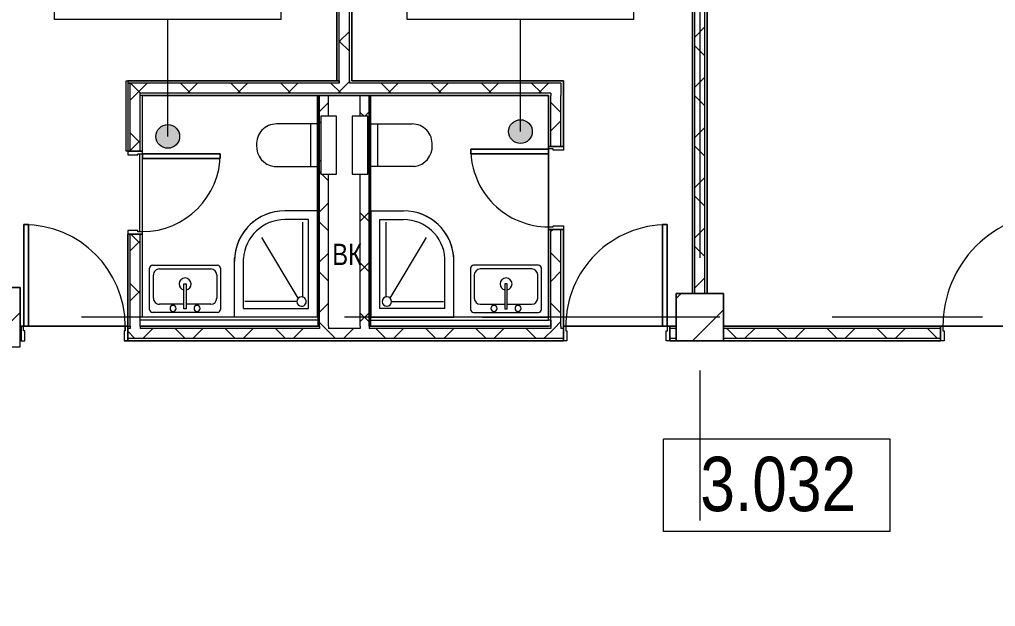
# Model space of a CAD drawing. Header units: millimetres. Extents: x 92932 to 275892, y -43515 to 30371.
# Drawn here: x 192422 to 200677, y 17071 to 22034 of the extents above; entities that cross this region are included whole.
import ezdxf

# ---------------------------------------------------------------- set-up
doc = ezdxf.new("R2010")
doc.units = ezdxf.units.MM
doc.linetypes.add('Осевые', pattern=[6350, 1270, -952.5, 3175, -952.5])
for name, color, linetype, lineweight in [('Двери', 7, 'Continuous', 9), ('Каркас_Импост', 7, 'Continuous', 9), ('Марки помещений', 7, 'Continuous', 9), ('Обобщенные модели', 7, 'Continuous', 9), ('Обобщенные модели-3', 7, 'Continuous', 18), ('Общие ребра', 7, 'Continuous', 9), ('Оси-1', 7, 'Осевые', 9), ('Панель', 7, 'Continuous', 9), ('Перекрытия', 7, 'Continuous', 9), ('Сантехнические приборы', 7, 'Continuous', 9), ('Стены-1', 7, 'Continuous', 18), ('Типовые аннотации', 7, 'Continuous', 9), ('Штриховка разреза-1', 7, 'Continuous', 9)]:
    doc.layers.add(name, color=color, linetype=linetype, lineweight=lineweight)
doc.styles.add('Arial', font='Arial.ttf', dxfattribs={"width": 0.8, "height": 180})
doc.styles.add('Arial Narrow_1', font='Arial Narrow.ttf', dxfattribs={"height": 460})
pattern_1 = [(45, (120245.78, 0), (-212.132, 212.132), []), (135, (120245.78, 0), (-212.132, -212.132), [])]
pattern_2 = [(45, (0, 0), (-493.914, 493.914), []), (45, (493.9, 0), (-493.914, 493.914), [873.125, -174.625, 6.706, -167.919])]

# ---------------------------------------------------------------- blocks, each defined once
blk = doc.blocks.new('Дверь - Однопольная - ДВ11__21х10-6240696-План 3-го этажа на отм_ _4_200')
at = {"layer": 'Двери'}
for p, q in [((-479, -62.5), (-439, -62.5)), ((-479, -1020.5), (-479, -62.5)), ((-439, -62.5), (-439, -1020.5)), ((-439, -1020.5), (-479, -1020.5))]:
    blk.add_line(p, q, dxfattribs=at)
blk.add_arc((-479, -62.5), 958, 270, 0, dxfattribs=at)
at = {"layer": 'Каркас_Импост'}
for p, q in [((-500, 62.5), (-470, 62.5)), ((-500, -62.5), (-500, 62.5)), ((-470, 62.5), (-470, -22.5)), ((470, 62.5), (500, 62.5)), ((470, -22.5), (470, 62.5)), ((500, 62.5), (500, -62.5)), ((-480, -62.5), (-500, -62.5)), ((-480, -22.5), (-480, -62.5)), ((-470, -22.5), (-480, -22.5)), ((480, -22.5), (470, -22.5)), ((480, -62.5), (480, -22.5)), ((500, -62.5), (480, -62.5))]:
    blk.add_line(p, q, dxfattribs=at)
at = {"layer": 'Панель'}
for p, q in [((-439, -62.5), (-479, -62.5)), ((-479, -62.5), (-479, -1020.5)), ((-439, -1020.5), (-439, -62.5)), ((-479, -1020.5), (-439, -1020.5))]:
    blk.add_line(p, q, dxfattribs=at)
blk = doc.blocks.new('Дверь - Однопольная - ДВ17__21х9-7256455-План 3-го этажа на отм_ _4_200')
at = {"layer": 'Двери'}
for p, q in [((-429, -62.5), (-389, -62.5)), ((-429, -920.5), (-429, -62.5)), ((-389, -62.5), (-389, -920.5)), ((-389, -920.5), (-429, -920.5))]:
    blk.add_line(p, q, dxfattribs=at)
blk.add_arc((-429, -62.5), 858, 270, 0, dxfattribs=at)
at = {"layer": 'Каркас_Импост'}
for p, q in [((-450, 62.5), (-420, 62.5)), ((-450, -62.5), (-450, 62.5)), ((-420, 62.5), (-420, -22.5)), ((420, 62.5), (450, 62.5)), ((420, -22.5), (420, 62.5)), ((450, 62.5), (450, -62.5)), ((-430, -62.5), (-450, -62.5)), ((-430, -22.5), (-430, -62.5)), ((-420, -22.5), (-430, -22.5)), ((430, -22.5), (420, -22.5)), ((430, -62.5), (430, -22.5)), ((450, -62.5), (430, -62.5))]:
    blk.add_line(p, q, dxfattribs=at)
at = {"layer": 'Панель'}
for p, q in [((-389, -62.5), (-429, -62.5)), ((-429, -62.5), (-429, -920.5)), ((-389, -920.5), (-389, -62.5)), ((-429, -920.5), (-389, -920.5))]:
    blk.add_line(p, q, dxfattribs=at)
blk = doc.blocks.new('Дверь - Однопольная - ДВ17_21х9-7256458-План 3-го этажа на отм_ _4_200')
at = {"layer": 'Двери'}
for p, q in [((-389, 920.5), (-429, 920.5)), ((-429, 920.5), (-429, 62.5)), ((-389, 62.5), (-389, 920.5)), ((-429, 62.5), (-389, 62.5))]:
    blk.add_line(p, q, dxfattribs=at)
blk.add_arc((-429, 62.5), 858, 360, 90, dxfattribs=at)
at = {"layer": 'Каркас_Импост'}
for p, q in [((-430, 62.5), (-450, 62.5)), ((-450, 62.5), (-450, -62.5)), ((-430, 22.5), (-430, 62.5)), ((-420, 22.5), (-430, 22.5)), ((-420, -62.5), (-420, 22.5)), ((430, 22.5), (420, 22.5)), ((420, 22.5), (420, -62.5)), ((450, 62.5), (430, 62.5)), ((430, 62.5), (430, 22.5)), ((450, -62.5), (450, 62.5)), ((-450, -62.5), (-420, -62.5)), ((420, -62.5), (450, -62.5))]:
    blk.add_line(p, q, dxfattribs=at)
at = {"layer": 'Панель'}
for p, q in [((-429, 920.5), (-389, 920.5)), ((-429, 62.5), (-429, 920.5)), ((-389, 920.5), (-389, 62.5)), ((-389, 62.5), (-429, 62.5))]:
    blk.add_line(p, q, dxfattribs=at)
blk = doc.blocks.new('Дверь - Однопольная - ДВ11_21х7-6240655-План 3-го этажа на отм_ _4_200')
at = {"layer": 'Двери'}
for p, q in [((-289, 720.5), (-329, 720.5)), ((-329, 720.5), (-329, 62.5)), ((-289, 62.5), (-289, 720.5)), ((-329, 62.5), (-289, 62.5))]:
    blk.add_line(p, q, dxfattribs=at)
blk.add_arc((-329, 62.5), 658, 360, 90, dxfattribs=at)
at = {"layer": 'Каркас_Импост'}
for p, q in [((-330, 62.5), (-350, 62.5)), ((-350, 62.5), (-350, -62.5)), ((-330, 22.5), (-330, 62.5)), ((-320, 22.5), (-330, 22.5)), ((-320, -62.5), (-320, 22.5)), ((330, 22.5), (320, 22.5)), ((320, 22.5), (320, -62.5)), ((350, 62.5), (330, 62.5)), ((330, 62.5), (330, 22.5)), ((350, -62.5), (350, 62.5)), ((-350, -62.5), (-320, -62.5)), ((320, -62.5), (350, -62.5))]:
    blk.add_line(p, q, dxfattribs=at)
at = {"layer": 'Панель'}
for p, q in [((-329, 720.5), (-289, 720.5)), ((-329, 62.5), (-329, 720.5)), ((-289, 720.5), (-289, 62.5)), ((-289, 62.5), (-329, 62.5))]:
    blk.add_line(p, q, dxfattribs=at)
blk = doc.blocks.new('Дверь - Однопольная - ДВ11__21х7-6240656-План 3-го этажа на отм_ _4_200')
at = {"layer": 'Двери'}
for p, q in [((-329, -62.5), (-289, -62.5)), ((-329, -720.5), (-329, -62.5)), ((-289, -62.5), (-289, -720.5)), ((-289, -720.5), (-329, -720.5))]:
    blk.add_line(p, q, dxfattribs=at)
blk.add_arc((-329, -62.5), 658, 270, 0, dxfattribs=at)
at = {"layer": 'Каркас_Импост'}
for p, q in [((-350, 62.5), (-320, 62.5)), ((-350, -62.5), (-350, 62.5)), ((-320, 62.5), (-320, -22.5)), ((320, 62.5), (350, 62.5)), ((320, -22.5), (320, 62.5)), ((350, 62.5), (350, -62.5)), ((-330, -62.5), (-350, -62.5)), ((-330, -22.5), (-330, -62.5)), ((-320, -22.5), (-330, -22.5)), ((330, -22.5), (320, -22.5)), ((330, -62.5), (330, -22.5)), ((350, -62.5), (330, -62.5))]:
    blk.add_line(p, q, dxfattribs=at)
at = {"layer": 'Панель'}
for p, q in [((-289, -62.5), (-329, -62.5)), ((-329, -62.5), (-329, -720.5)), ((-289, -720.5), (-289, -62.5)), ((-329, -720.5), (-289, -720.5))]:
    blk.add_line(p, q, dxfattribs=at)
blk = doc.blocks.new('Обобщенные модели 8 - Обобщенные модели 7-1067283-План 3-го этажа на отм_ _4_200')
at = {"layer": 'Обобщенные модели'}
h = blk.add_hatch(dxfattribs=at)
h.set_pattern_fill('FP_3', color=256, style=0, pattern_type=2)
h.set_pattern_definition(pattern_2)
h.paths.add_polyline_path([(71681.6, 19267.1), (72181.6, 19267.3), (72181.6, 19767.1), (71681.6, 19767.1), (71681.6, 19267.3)], flags=0)
at = {"layer": 'Обобщенные модели-3'}
for p, q in [((72181.6, 19767.1), (71681.6, 19767.1)), ((71681.6, 19767.1), (71681.6, 19267.1)), ((72181.6, 19267.1), (72181.6, 19767.1)), ((71681.6, 19267.1), (72181.6, 19267.1))]:
    blk.add_line(p, q, dxfattribs=at)
blk = doc.blocks.new('Обобщенные модели 12 - Обобщенные модели 12-1067619-План 3-го этажа на отм_ _4_200')
at = {"layer": 'Обобщенные модели'}
h = blk.add_hatch(dxfattribs=at)
h.set_pattern_fill('FP_3', color=256, style=0, pattern_type=2)
h.set_pattern_definition(pattern_2)
h.paths.add_polyline_path([(78131.6, 19317.1), (78131.6, 19717.1), (77731.6, 19717.1), (77731.6, 19317.1)], flags=0)
at = {"layer": 'Обобщенные модели-3'}
for p, q in [((78131.6, 19717.1), (77731.6, 19717.1)), ((77731.6, 19717.1), (77731.6, 19317.1)), ((78131.6, 19317.1), (78131.6, 19717.1)), ((77731.6, 19317.1), (78131.6, 19317.1))]:
    blk.add_line(p, q, dxfattribs=at)
blk = doc.blocks.new('Душевая кабинка-2D_угловая700Х900 - Душевая кабинка 700х900-V36-План 3-го этажа на отм_ _4_200')
at = {"layer": 'Сантехнические приборы'}
for p, q in [((0, -200), (500, -200)), ((0, -900), (0, -200)), ((75, -275), (497.6, -275)), ((75, -275), (75, -825)), ((132.1, -726.7), (132.1, -286.7)), ((161, -739), (675.3, -430)), ((825, -825), (825, -625)), ((900, -899.3), (900, -625)), ((900, -899.3), (900, -625)), ((75, -825), (825, -825)), ((804.7, -775.8), (171, -775.8)), ((0, -900), (7, -900)), ((0, -900), (7, -900))]:
    blk.add_line(p, q, dxfattribs=at)
for centre, radius, start, end in [((474.2, -625), 425.8, 0, 90), ((474.2, -625), 425.8, 0, 86.52859), ((474.2, -625), 350.8, 0, 86.17532), ((132.1, -766.7), 40, 0, 180), ((132.1, -766.7), 40, 180, 0)]:
    blk.add_arc(centre, radius, start, end, dxfattribs=at)
blk = doc.blocks.new('Унитаз_встраиваемый - Обычный _ Vitra 748-4800 _каркасные_-V34-План 3-го этажа на отм_ _4_200')
at = {"layer": 'Сантехнические приборы'}
for p, q in [((-180, 371.5), (-180, 0)), ((179.4, 0), (179.4, 351)), ((-180, 60), (179.4, 60)), ((245, -25), (-245, -25)), ((-245, -25), (-245, -155)), ((-180, 0), (179.4, 0)), ((245, -155), (245, -25)), ((-245, -155), (245, -155))]:
    blk.add_line(p, q, dxfattribs=at)
for centre, start, end in [((-11.8, 351), 86.33454, 173.05975), ((9.9, 351), 360, 93.66546)]:
    blk.add_arc(centre, 169.5, start, end, dxfattribs=at)
blk = doc.blocks.new('Раковина-Одиночная-2D - 600 x 400 мм-5361645-План 3-го этажа на отм_ _4_200')
at = {"layer": 'Сантехнические приборы'}
for p, q in [((57.1, -77.5), (606.3, -77.5)), ((57.1, -77.5), (606.3, -77.5)), ((131.8, -37.5), (691.8, -37.5)), ((31.7, -452.1), (31.7, -102.9)), ((31.7, -452.1), (31.7, -102.9)), ((114.2, -147.4), (322.2, -147.4)), ((322.2, -109.3), (341.2, -109.3)), ((322.2, -318.8), (322.2, -109.3)), ((341.2, -109.3), (341.2, -318.8)), ((341.2, -147.4), (549.1, -147.4)), ((631.7, -102.9), (631.7, -452.1)), ((631.7, -102.9), (631.7, -452.1)), ((63.4, -395), (63.4, -198.2)), ((599.9, -198.2), (599.9, -395)), ((341.2, -318.8), (322.2, -318.8)), ((606.3, -477.5), (57.1, -477.5)), ((606.3, -477.5), (57.1, -477.5)), ((549.1, -445.8), (114.2, -445.8))]:
    blk.add_line(p, q, dxfattribs=at)
for centre, radius, start, end in [((57.1, -102.9), 25.4, 90, 180), ((57.1, -102.9), 25.4, 90, 180), ((606.3, -102.9), 25.4, 0, 90), ((606.3, -102.9), 25.4, 0, 90), ((114.2, -198.2), 50.8, 90, 180), ((230.1, -112.5), 25.4, 0, 180), ((230.1, -112.5), 25.4, 180, 0), ((433.3, -112.5), 25.4, 0, 180), ((433.3, -112.5), 25.4, 180, 0), ((549.1, -198.2), 50.8, 360, 90), ((331.7, -318.8), 50.8, 100.80692, 180), ((331.7, -318.8), 50.8, 180, 0), ((331.7, -318.8), 50.8, 360, 79.19308), ((114.2, -395), 50.8, 180, 270), ((549.1, -395), 50.8, 270, 0), ((57.1, -452.1), 25.4, 180, 270), ((57.1, -452.1), 25.4, 180, 270), ((606.3, -452.1), 25.4, 270, 0), ((606.3, -452.1), 25.4, 270, 0)]:
    blk.add_arc(centre, radius, start, end, dxfattribs=at)
blk = doc.blocks.new('Душевая кабинка-2D_угловая700Х900 - Душевая кабинка 700х900-V32-План 3-го этажа на отм_ _4_200')
at = {"layer": 'Сантехнические приборы'}
for p, q in [((0, 900), (0, 200)), ((0, 900), (900, 900)), ((0, 900), (900, 900)), ((900, 900), (900, 625)), ((900, 900), (900, 625)), ((75, 275), (75, 825)), ((75, 825), (825, 825)), ((804.7, 775.8), (171, 775.8)), ((825, 825), (825, 625)), ((132.1, 726.7), (132.1, 286.7)), ((161, 739), (675.3, 430)), ((75, 275), (497.6, 275)), ((0, 200), (500, 200))]:
    blk.add_line(p, q, dxfattribs=at)
for centre, radius, start, end in [((132.1, 766.7), 40, 360, 180), ((132.1, 766.7), 40, 180, 360), ((474.2, 625), 425.8, 270, 0), ((474.2, 625), 350.8, 273.82468, 0), ((474.2, 625), 425.8, 273.47141, 0)]:
    blk.add_arc(centre, radius, start, end, dxfattribs=at)
blk = doc.blocks.new('Унитаз_встраиваемый - Обычный _ Vitra 748-4800 _каркасные_-V33-План 3-го этажа на отм_ _4_200')
at = {"layer": 'Сантехнические приборы'}
for p, q in [((245, 155), (-245, 155)), ((-245, 155), (-245, 25)), ((245, 25), (245, 155)), ((-245, 25), (245, 25)), ((-180, -371.5), (-180, 0)), ((-180, 0), (179.4, 0)), ((179.4, 0), (179.4, -351)), ((-180, -60), (179.4, -60))]:
    blk.add_line(p, q, dxfattribs=at)
for centre, start, end in [((-11.8, -351), 186.94025, 273.66546), ((9.9, -351), 266.33454, 0)]:
    blk.add_arc(centre, 169.5, start, end, dxfattribs=at)
blk = doc.blocks.new('Раковина-Одиночная-2D - 600 x 400 мм-5281095-План 3-го этажа на отм_ _4_200')
at = {"layer": 'Сантехнические приборы'}
for p, q in [((31.7, 452.1), (31.7, 102.9)), ((31.7, 452.1), (31.7, 102.9)), ((606.3, 477.5), (57.1, 477.5)), ((606.3, 477.5), (57.1, 477.5)), ((549.1, 445.8), (114.2, 445.8)), ((631.7, 102.9), (631.7, 452.1)), ((631.7, 102.9), (631.7, 452.1)), ((63.4, 395), (63.4, 198.2)), ((599.9, 198.2), (599.9, 395)), ((341.2, 318.8), (322.2, 318.8)), ((322.2, 318.8), (322.2, 109.3)), ((341.2, 109.3), (341.2, 318.8)), ((114.2, 147.4), (322.2, 147.4)), ((322.2, 109.3), (341.2, 109.3)), ((341.2, 147.4), (549.1, 147.4)), ((57.1, 77.5), (606.3, 77.5)), ((57.1, 77.5), (606.3, 77.5)), ((131.8, 37.5), (691.8, 37.5))]:
    blk.add_line(p, q, dxfattribs=at)
for centre, radius, start, end in [((57.1, 452.1), 25.4, 90, 180), ((57.1, 452.1), 25.4, 90, 180), ((114.2, 395), 50.8, 90, 180), ((549.1, 395), 50.8, 360, 90), ((606.3, 452.1), 25.4, 0, 90), ((606.3, 452.1), 25.4, 360, 90), ((331.7, 318.8), 50.8, 360, 180), ((331.7, 318.8), 50.8, 180, 259.19308), ((331.7, 318.8), 50.8, 280.80692, 0), ((114.2, 198.2), 50.8, 180, 270), ((549.1, 198.2), 50.8, 270, 0), ((57.1, 102.9), 25.4, 180, 270), ((57.1, 102.9), 25.4, 180, 270), ((230.1, 112.5), 25.4, 360, 180), ((230.1, 112.5), 25.4, 180, 360), ((433.3, 112.5), 25.4, 360, 180), ((433.3, 112.5), 25.4, 180, 360), ((606.3, 102.9), 25.4, 270, 360), ((606.3, 102.9), 25.4, 270, 0)]:
    blk.add_arc(centre, radius, start, end, dxfattribs=at)
blk = doc.blocks.new('Марка помещения_Р - Марка помещения-4575829-План 3-го этажа на отм_ _4_200')
at = {"layer": 'Марки помещений'}
for p, q in [((-4.79375, -1.95625), (-4.79375, 1.95625)), ((4.79375, 1.95625), (-4.79375, 1.95625)), ((4.79375, -1.95625), (4.79375, 1.95625)), ((4.79375, -1.95625), (-4.79375, -1.95625))]:
    blk.add_line(p, q, dxfattribs=at)

msp = doc.modelspace()

# ---------------------------------------------------------------- hatches: boundary and pattern name
at = {"layer": 'Марки помещений'}
h = msp.add_hatch(color=256, dxfattribs=at)
edge = h.paths.add_edge_path(flags=0)
edge.add_arc((193676.4, 21045.9), 100, 0, 360)
h = msp.add_hatch(color=256, dxfattribs=at)
edge = h.paths.add_edge_path(flags=0)
edge.add_arc((196659.5, 21087), 100, 0, 360)
at = {"layer": 'Штриховка разреза-1'}
h = msp.add_hatch(dxfattribs=at)
h.set_pattern_fill('FP_2', color=256, style=0, pattern_type=2)
h.set_pattern_definition(pattern_1)
h.paths.add_polyline_path([(195212.4, 21497.1), (195212.4, 25417.1), (195127.4, 25417.1), (195127.4, 21497.1)], flags=0)
h = msp.add_hatch(dxfattribs=at)
h.set_pattern_fill('FP_2', color=256, style=0, pattern_type=2)
h.set_pattern_definition(pattern_1)
h.paths.add_polyline_path([(198219.9, 19717.1), (198219.9, 23517.1), (198134.9, 23517.1), (198134.9, 19717.1)], flags=0)
h = msp.add_hatch(dxfattribs=at)
h.set_pattern_fill('FP_2', color=256, style=0, pattern_type=2)
h.set_pattern_definition(pattern_1)
h.paths.add_polyline_path([(196917.4, 21412.1), (197002.4, 21412.1), (197002.4, 21497.1), (193357.4, 21497.1), (193357.4, 21412.1), (196699.3, 21412.1)], flags=0)
h = msp.add_hatch(dxfattribs=at)
h.set_pattern_fill('FP_2', color=256, style=0, pattern_type=2)
h.set_pattern_definition(pattern_1)
h.paths.add_polyline_path([(193442.4, 19422.1), (193442.4, 20220.1), (193357.4, 20220.1), (193357.4, 19422.1)], flags=0)
h.paths.add_polyline_path([(193442.4, 20920.1), (193442.4, 21412.1), (193357.4, 21412.1), (193357.4, 20920.1)], flags=0)
h = msp.add_hatch(dxfattribs=at)
h.set_pattern_fill('FP_2', color=256, style=0, pattern_type=2)
h.set_pattern_definition(pattern_1)
h.paths.add_polyline_path([(194959.9, 19422.1), (195034.9, 19422.1), (195034.9, 20727.1), (194972.4, 20727.1), (194972.4, 21217.1), (195034.9, 21217.1), (195034.9, 21392.1), (194959.9, 21392.1), (194959.9, 19442.1)], flags=0)
h = msp.add_hatch(dxfattribs=at)
h.set_pattern_fill('FP_2', color=256, style=0, pattern_type=2)
h.set_pattern_definition(pattern_1)
h.paths.add_polyline_path([(195304.9, 19422.1), (195379.9, 19422.1), (195379.9, 21392.1), (195304.9, 21392.1), (195304.9, 21217.1), (195367.4, 21217.1), (195367.4, 20727.1), (195304.9, 20727.1), (195304.9, 19442.1)], flags=0)
h = msp.add_hatch(dxfattribs=at)
h.set_pattern_fill('FP_2', color=256, style=0, pattern_type=2)
h.set_pattern_definition(pattern_1)
h.paths.add_polyline_path([(197002.4, 19422.1), (197002.4, 20260.1), (196917.4, 20260.1), (196917.4, 19422.1)], flags=0)
h.paths.add_polyline_path([(197002.4, 20960.1), (197002.4, 21412.1), (196917.4, 21412.1), (196917.4, 20960.1)], flags=0)
h = msp.add_hatch(dxfattribs=at)
h.set_pattern_fill('FP_2', color=256, style=0, pattern_type=2)
h.set_pattern_definition(pattern_1)
h.paths.add_polyline_path([(196911.4, 19337.1), (197022.4, 19337.1), (197022.4, 19422.1), (193337.4, 19422.1), (193337.4, 19337.1), (196809.9, 19337.1)], flags=0)
h.paths.add_polyline_path([(197977.4, 19337.1), (197977.4, 19422.1), (197922.4, 19422.1), (197922.4, 19337.1)], flags=0)
h.paths.add_polyline_path([(192427.4, 19337.1), (192437.4, 19337.1), (192437.4, 19422.1), (192427.4, 19422.1)], flags=0)
h = msp.add_hatch(dxfattribs=at)
h.set_pattern_fill('FP_2', color=256, style=0, pattern_type=2)
h.set_pattern_definition(pattern_1)
h.paths.add_polyline_path([(201977.4, 19337.1), (201977.4, 19422.1), (201212.4, 19422.1), (201212.4, 19337.1)], flags=0)
h.paths.add_polyline_path([(200091.7, 19337.1), (200212.4, 19337.1), (200212.4, 19422.1), (198377.4, 19422.1), (198377.4, 19337.1), (198395.5, 19337.1)], flags=0)

# ---------------------------------------------------------------- linework, layer by layer
at = {"layer": 'Марки помещений'}
for p, q in [((193676.4, 21045.9), (193676.4, 22034.4)), ((196659.5, 21087), (196659.5, 22034.4))]:
    msp.add_line(p, q, dxfattribs=at)
for centre in [(193676.4, 21045.9), (196659.5, 21087)]:
    msp.add_circle(centre, 100, dxfattribs=at)
at = {"layer": 'Общие ребра'}
for p, q in [((195127.4, 21517.1), (195127.4, 25417.1)), ((195212.4, 21517.1), (195212.4, 25417.1)), ((198134.9, 19717.1), (198134.9, 23517.1)), ((198219.9, 19717.1), (198219.9, 23517.1)), ((193337.4, 21497.1), (193337.4, 21392.1)), ((193357.4, 21497.1), (193337.4, 21497.1)), ((193337.4, 21497.1), (193357.4, 21497.1)), ((195127.4, 21497.1), (193357.4, 21497.1)), ((193357.4, 21412.1), (193357.4, 21497.1)), ((195107.4, 21517.1), (195127.4, 21517.1)), ((195127.4, 21517.1), (195107.4, 21517.1)), ((195127.4, 21517.1), (195127.4, 21497.1)), ((195127.4, 21497.1), (195127.4, 21517.1)), ((195212.4, 21517.1), (195212.4, 21497.1)), ((195212.4, 21517.1), (195212.4, 21497.1)), ((197002.4, 21497.1), (195212.4, 21497.1)), ((197002.4, 21497.1), (197002.4, 21412.1)), ((197022.4, 21392.1), (197022.4, 21497.1)), ((193337.4, 21392.1), (193337.4, 20920.1)), ((193357.4, 21392.1), (193357.4, 21412.1)), ((193357.4, 20920.1), (193357.4, 21392.1)), ((196917.4, 21412.1), (193442.4, 21412.1)), ((193442.4, 21392.1), (193442.4, 21412.1)), ((193462.4, 21392.1), (193442.4, 21392.1)), ((193442.4, 20920.1), (193442.4, 21392.1)), ((193462.4, 20920.1), (193462.4, 21385.1)), ((194947.4, 21392.1), (194945.4, 21392.1)), ((194945.4, 21392.1), (194945.4, 21390.1)), ((194945.4, 21390.1), (194945.4, 21385.1)), ((194945.4, 21385.1), (194945.4, 19524.1)), ((194947.4, 21390.1), (194947.4, 21392.1)), ((194959.9, 19442.1), (194959.9, 21392.1)), ((195034.9, 21217.1), (195034.9, 21392.1)), ((195304.9, 21217.1), (195304.9, 21392.1)), ((195379.9, 19442.1), (195379.9, 21392.1)), ((196897.4, 21392.1), (196897.4, 20960.1)), ((196917.4, 21412.1), (196917.4, 21392.1)), ((196917.4, 20960.1), (196917.4, 21392.1)), ((197002.4, 21412.1), (197002.4, 21392.1)), ((197002.4, 20960.1), (197002.4, 21392.1)), ((197022.4, 20960.1), (197022.4, 21392.1)), ((195034.9, 19442.1), (195034.9, 20727.1)), ((195304.9, 19442.1), (195304.9, 20727.1)), ((196897.4, 20260.1), (196897.4, 19524.1)), ((196917.4, 19492.1), (196917.4, 20260.1)), ((197002.4, 19442.1), (197002.4, 20260.1)), ((197022.4, 19442.1), (197022.4, 20260.1)), ((193337.4, 20220.1), (193337.4, 19444.1)), ((193357.4, 19442.1), (193357.4, 20220.1)), ((193442.4, 19492.1), (193442.4, 20220.1)), ((193462.4, 19517.1), (193462.4, 20220.1)), ((193442.4, 19442.1), (193442.4, 19492.1)), ((193462.4, 19492.1), (193442.4, 19492.1)), ((193442.4, 19442.1), (193442.4, 19492.1)), ((194947.4, 19492.1), (193462.4, 19492.1)), ((194945.4, 19524.1), (194945.4, 19519.1)), ((194945.4, 19519.1), (194945.4, 19517.1)), ((194945.4, 19517.1), (194947.4, 19517.1)), ((194947.4, 19517.1), (194947.4, 19519.1)), ((195392.4, 19492.1), (196897.4, 19492.1)), ((196897.4, 19492.1), (196897.4, 19517.1)), ((196917.4, 19492.1), (196897.4, 19492.1)), ((196917.4, 19442.1), (196917.4, 19492.1)), ((196917.4, 19492.1), (196917.4, 19442.1)), ((192437.4, 19442.1), (192427.4, 19442.1)), ((192437.4, 19422.1), (192427.4, 19422.1)), ((193337.4, 19442.1), (193357.4, 19442.1)), ((193357.4, 19422.1), (193337.4, 19422.1)), ((193357.4, 19442.1), (193357.4, 19422.1)), ((193442.4, 19442.1), (193442.4, 19422.1)), ((193462.4, 19442.1), (193442.4, 19442.1)), ((193549.9, 19422.1), (193442.4, 19422.1)), ((193549.9, 19442.1), (193462.4, 19442.1)), ((193462.4, 19442.1), (193549.9, 19442.1)), ((194959.9, 19422.1), (193549.9, 19422.1)), ((194947.4, 19442.1), (194959.9, 19442.1)), ((194959.9, 19442.1), (194959.9, 19422.1)), ((195034.9, 19442.1), (195034.9, 19422.1)), ((195304.9, 19422.1), (195034.9, 19422.1)), ((195304.9, 19422.1), (195034.9, 19422.1)), ((195304.9, 19442.1), (195304.9, 19422.1)), ((195379.9, 19442.1), (195392.4, 19442.1)), ((195379.9, 19442.1), (195379.9, 19422.1)), ((196809.9, 19422.1), (195379.9, 19422.1)), ((196897.4, 19442.1), (196809.9, 19442.1)), ((196809.9, 19442.1), (196897.4, 19442.1)), ((196917.4, 19422.1), (196809.9, 19422.1)), ((196917.4, 19442.1), (196897.4, 19442.1)), ((196917.4, 19442.1), (196917.4, 19422.1)), ((197002.4, 19442.1), (197002.4, 19422.1)), ((197022.4, 19422.1), (197002.4, 19422.1)), ((197977.4, 19442.1), (197922.4, 19442.1)), ((197977.4, 19422.1), (197922.4, 19422.1)), ((200212.4, 19422.1), (198377.4, 19422.1)), ((200212.4, 19442.1), (198379.4, 19442.1)), ((192437.4, 19337.1), (192427.4, 19337.1)), ((192429.4, 19317.1), (192437.4, 19317.1)), ((193442.4, 19337.1), (193337.4, 19337.1)), ((193337.4, 19317.1), (197022.4, 19317.1)), ((193549.9, 19337.1), (193442.4, 19337.1)), ((196809.9, 19337.1), (193549.9, 19337.1)), ((196917.4, 19337.1), (196809.9, 19337.1)), ((197022.4, 19337.1), (196917.4, 19337.1)), ((197977.4, 19337.1), (197922.4, 19337.1)), ((197922.4, 19317.1), (197977.4, 19317.1)), ((200212.4, 19337.1), (198377.4, 19337.1)), ((198377.4, 19317.1), (200212.4, 19317.1))]:
    msp.add_line(p, q, dxfattribs=at)
at = {"layer": 'Оси-1'}
for p, q in [((198177.4, 25417.1), (198177.4, -41737.8)), ((270417.4, 19517.1), (170811.4, 19517.1))]:
    msp.add_line(p, q, dxfattribs=at)
at = {"layer": 'Перекрытия'}
for p, q in [((195107.4, 21517.1), (195107.4, 25417.1)), ((195232.4, 25417.1), (195232.4, 21517.1)), ((198114.9, 19717.1), (198114.9, 23517.1)), ((198239.9, 23517.1), (198239.9, 19717.1)), ((193324.4, 20920.1), (193324.4, 21517.1)), ((193324.4, 21517.1), (195107.4, 21517.1)), ((195232.4, 21517.1), (197022.4, 21517.1)), ((197022.4, 21517.1), (197022.4, 20960.1)), ((194942.4, 21392.1), (193442.4, 21392.1)), ((194942.4, 21385.1), (194942.4, 21392.1)), ((196897.4, 21392.1), (195392.4, 21392.1)), ((195392.4, 21392.1), (195392.4, 19442.1)), ((196897.4, 19492.1), (196897.4, 21392.1)), ((193462.4, 20920.1), (193324.4, 20920.1)), ((193437.4, 20900.1), (193437.4, 20240.1)), ((193462.4, 20220.1), (193462.4, 20920.1)), ((197022.4, 20960.1), (196897.4, 20960.1)), ((196897.4, 20960.1), (196897.4, 20260.1)), ((196897.4, 20260.1), (197022.4, 20260.1)), ((197022.4, 20260.1), (197022.4, 19442.1)), ((193337.4, 19442.1), (193337.4, 20220.1)), ((193337.4, 20220.1), (193462.4, 20220.1)), ((192239.9, 19767.1), (192427.4, 19767.1)), ((192427.4, 19767.1), (192427.4, 19442.1)), ((197977.4, 19442.1), (197977.4, 19717.1)), ((197977.4, 19717.1), (198114.9, 19717.1)), ((198239.9, 19717.1), (198377.4, 19717.1)), ((198377.4, 19717.1), (198377.4, 19442.1)), ((194942.4, 19517.1), (194942.4, 19524.1)), ((193317.4, 19442.1), (192427.4, 19442.1)), ((192427.4, 19442.1), (193337.4, 19442.1)), ((193317.4, 19402.1), (193317.4, 19442.1)), ((193442.4, 19442.1), (194942.4, 19442.1)), ((195392.4, 19442.1), (196897.4, 19442.1)), ((197922.4, 19442.1), (197022.4, 19442.1)), ((197022.4, 19442.1), (197022.4, 19317.1)), ((197022.4, 19442.1), (197977.4, 19442.1)), ((197922.4, 19317.1), (197922.4, 19442.1)), ((198377.4, 19442.1), (201977.4, 19442.1)), ((201212.4, 19442.1), (200212.4, 19442.1)), ((200212.4, 19442.1), (200212.4, 19317.1)), ((197022.4, 19317.1), (193317.4, 19317.1)), ((200212.4, 19317.1), (197922.4, 19317.1))]:
    msp.add_line(p, q, dxfattribs=at)
at = {"layer": 'Стены-1'}
for p, q in [((195107.4, 25417.1), (195107.4, 21517.1)), ((195232.4, 21517.1), (195232.4, 25417.1)), ((198114.9, 23517.1), (198114.9, 19717.1)), ((198239.9, 19717.1), (198239.9, 23517.1)), ((198239.9, 23515.1), (198239.9, 19717.1)), ((198241.9, 19719.1), (198241.9, 23515.1)), ((195107.4, 21517.1), (193337.4, 21517.1)), ((193337.4, 21517.1), (193337.4, 21497.1)), ((197022.4, 21517.1), (195232.4, 21517.1)), ((197022.4, 21497.1), (197022.4, 21517.1)), ((193462.4, 21392.1), (196897.4, 21392.1)), ((193462.4, 21385.1), (193462.4, 21392.1)), ((194940.4, 21385.1), (194940.4, 19524.1)), ((194947.4, 21392.1), (194947.4, 19442.1)), ((195392.4, 21392.1), (194947.4, 21392.1)), ((194947.4, 19524.1), (194947.4, 21385.1)), ((195392.4, 19442.1), (195392.4, 21392.1)), ((193337.4, 20920.1), (193462.4, 20920.1)), ((196897.4, 20960.1), (197022.4, 20960.1)), ((197022.4, 20260.1), (196897.4, 20260.1)), ((193462.4, 20220.1), (193337.4, 20220.1)), ((198114.9, 19717.1), (198239.9, 19717.1)), ((198239.9, 19717.1), (198241.9, 19717.1)), ((194947.4, 19517.1), (193462.4, 19517.1)), ((194947.4, 19442.1), (194947.4, 19517.1)), ((196897.4, 19517.1), (195392.4, 19517.1)), ((195392.4, 19517.1), (195392.4, 19442.1)), ((196897.4, 19524.1), (196897.4, 19517.1)), ((192427.4, 19442.1), (192427.4, 19317.1)), ((192437.4, 19317.1), (192437.4, 19442.1)), ((193337.4, 19444.1), (193337.4, 19442.1)), ((193337.4, 19442.1), (193337.4, 19317.1)), ((194947.4, 19442.1), (193549.9, 19442.1)), ((193549.9, 19442.1), (194947.4, 19442.1)), ((196809.9, 19442.1), (195392.4, 19442.1)), ((195392.4, 19442.1), (196809.9, 19442.1)), ((197022.4, 19317.1), (197022.4, 19442.1)), ((197922.4, 19442.1), (197922.4, 19317.1)), ((197977.4, 19317.1), (197977.4, 19442.1)), ((198379.4, 19442.1), (198377.4, 19442.1)), ((198377.4, 19442.1), (198377.4, 19317.1)), ((200212.4, 19317.1), (200212.4, 19442.1)), ((192427.4, 19317.1), (192429.4, 19317.1))]:
    msp.add_line(p, q, dxfattribs=at)

# ---------------------------------------------------------------- block references
at = {"layer": 'Двери'}
for name, p, rotation in [('Дверь - Однопольная - ДВ11_21х7-6240655-План 3-го этажа на отм_ _4_200', (193399.9, 20570.1), 270), ('Дверь - Однопольная - ДВ11__21х7-6240656-План 3-го этажа на отм_ _4_200', (196959.9, 20610.1), 270), ('Дверь - Однопольная - ДВ11__21х10-6240696-План 3-го этажа на отм_ _4_200', (200712.4, 19379.6), 180), ('Дверь - Однопольная - ДВ17__21х9-7256455-План 3-го этажа на отм_ _4_200', (197472.4, 19379.6), 180)]:
    msp.add_blockref(name, p, dxfattribs=dict(at, rotation=rotation))
msp.add_blockref('Дверь - Однопольная - ДВ17_21х9-7256458-План 3-го этажа на отм_ _4_200', (192887.4, 19379.6), dxfattribs=at)
at = {"layer": 'Марки помещений', "xscale": 199.9999999999999, "yscale": 199.9999999999999, "zscale": 199.9999999999999}
for p in [(193676.4, 22425.7), (196659.5, 22425.7), (198828.7, 18095.2)]:
    msp.add_blockref('Марка помещения_Р - Марка помещения-4575829-План 3-го этажа на отм_ _4_200', p, dxfattribs=at)
at = {"layer": 'Обобщенные модели'}
for name in ['Обобщенные модели 8 - Обобщенные модели 7-1067283-План 3-го этажа на отм_ _4_200', 'Обобщенные модели 12 - Обобщенные модели 12-1067619-План 3-го этажа на отм_ _4_200']:
    msp.add_blockref(name, (120245.8, 0), dxfattribs=at)
at = {"layer": 'Сантехнические приборы'}
for name, p, rotation in [('Унитаз_встраиваемый - Обычный _ Vitra 748-4800 _каркасные_-V34-План 3-го этажа на отм_ _4_200', (194947.4, 20972.1), 90.00000000000053), ('Унитаз_встраиваемый - Обычный _ Vitra 748-4800 _каркасные_-V33-План 3-го этажа на отм_ _4_200', (195392.4, 20972.1), 89.99999999999946), ('Душевая кабинка-2D_угловая700Х900 - Душевая кабинка 700х900-V36-План 3-го этажа на отм_ _4_200', (194041.1, 19517.1), 90.00000000000034), ('Душевая кабинка-2D_угловая700Х900 - Душевая кабинка 700х900-V32-План 3-го этажа на отм_ _4_200', (196296.1, 19517.1), 89.99999999999967), ('Раковина-Одиночная-2D - 600 x 400 мм-5361645-План 3-го этажа на отм_ _4_200', (194154.2, 19479.6), 180)]:
    msp.add_blockref(name, p, dxfattribs=dict(at, rotation=rotation))
msp.add_blockref('Раковина-Одиночная-2D - 600 x 400 мм-5281095-План 3-го этажа на отм_ _4_200', (196205.6, 19479.6), dxfattribs=at)

# ---------------------------------------------------------------- texts
at = {"layer": 'Марки помещений', "insert": (198180.8, 18337), "char_height": 460, "width": 1587.341, "attachment_point": 1, "style": 'Arial Narrow_1'}
msp.add_mtext('3.032', dxfattribs=at)
at = {"layer": 'Типовые аннотации', "insert": (195067.7, 20138), "char_height": 180, "width": 307.848, "attachment_point": 1, "style": 'Arial'}
msp.add_mtext('ВК', dxfattribs=at)

doc.saveas('drawing.dxf')
